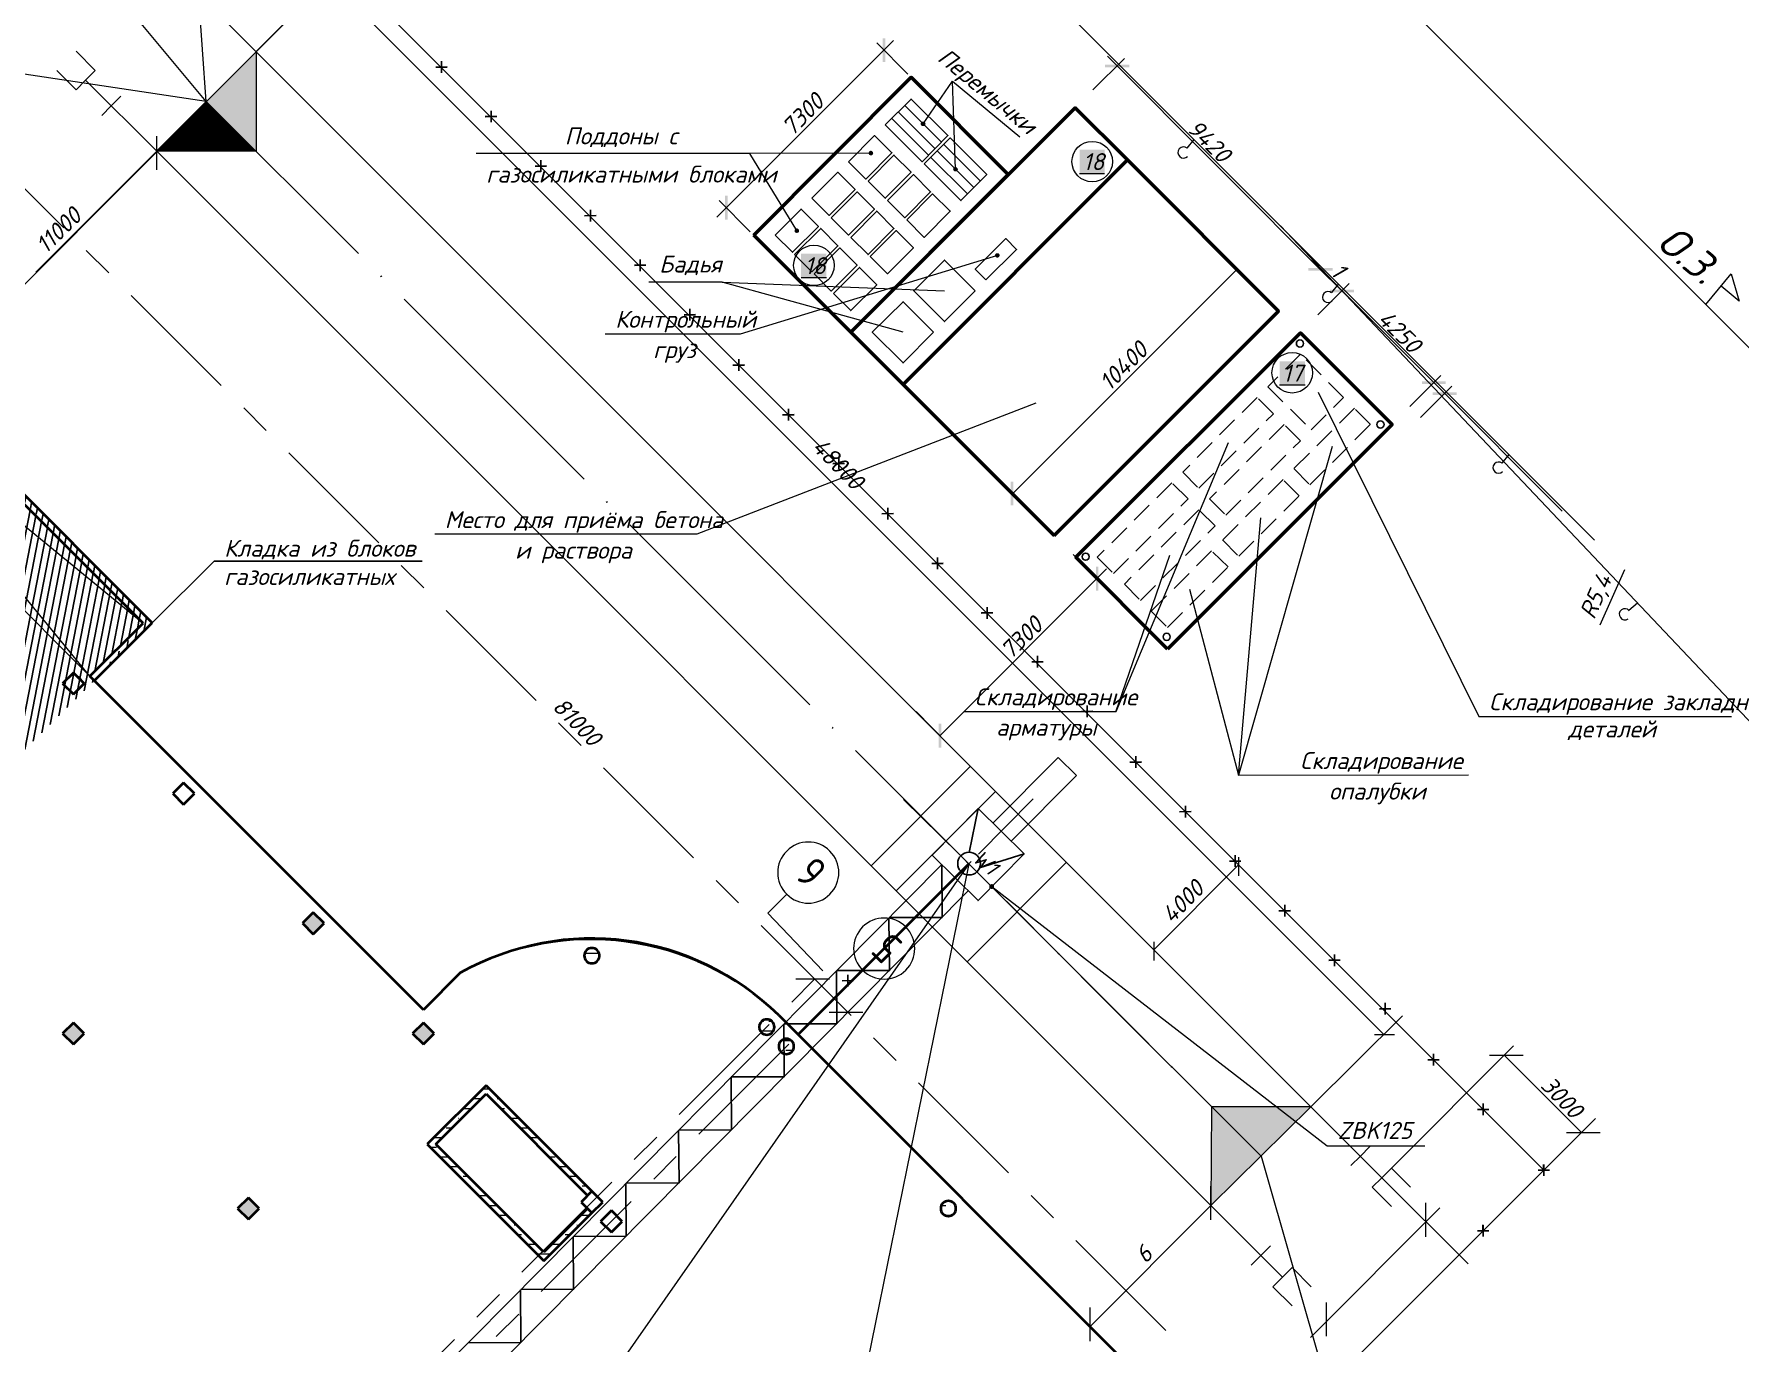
# Model space of a CAD drawing. Header units: millimetres. Extents: x 2279 to 5236, y 896 to 2828.
# Drawn here: x 3678.3 to 3839.2, y 1733.9 to 1857.3 of the extents above; entities that cross this region are included whole.
import ezdxf

# ---------------------------------------------------------------- set-up
doc = ezdxf.new("R2010")
doc.units = ezdxf.units.MM
for name, pattern in [('ACAD_ISO04W100', [30, 24, -3, 0, -3]), ('ADSK_Линия сетки', [21, 12, -3, 3, -3]), ('JIS_02_2.0', [3, 2, -1])]:
    doc.linetypes.add(name, pattern=pattern)
for name, color, linetype in [('PDF _!!ОСНОВНАЯ', 7, 'Continuous'), ('PDF _!!СЕТИ - ВК', 7, 'Continuous'), ('PDF _!!ТОНКАЯ', 7, 'Continuous'), ('PDF _0', 7, 'Continuous'), ('PDF _СПДС_!!ТОНКАЯ', 7, 'Continuous'), ('PDF _Текст', 7, 'Continuous'), ('оси', 240, 'ACAD_ISO04W100')]:
    doc.layers.add(name, color=color, linetype=linetype)
for name, color, linetype, lineweight in [('Колонны', 7, 'Continuous', 18), ('Несущие колонны', 7, 'Continuous', 18), ('Перекрытия', 7, 'Continuous', 18), ('Стены разрез', 7, 'Continuous', 40)]:
    doc.layers.add(name, color=color, linetype=linetype, lineweight=lineweight)
doc.styles.add('GOST Common_1', font='GOST_Common.ttf', dxfattribs={"width": 0.9, "height": 1000})
doc.styles.add('PDF ISOCPEUR Italic', font='isocpeui.ttf')
pattern_1 = [(180, (3732.2754, 1715.7621), (-1.600769, -0.914725), [2.286813, -0.457363, 0.01932, -0.438042])]
pattern_2 = [(45, (14702.8192604, -1134.502025), (-0.004310522938, 0.004310522938), [])]

# ---------------------------------------------------------------- blocks, each defined once
blk = doc.blocks.new('Ось сетки - D10-4847-Первый этаж 0_000')
at = {"layer": 'оси', "lineweight": 18}
for start, end in [(360, 180), (180, 360)]:
    blk.add_arc((0, 0), 5, start, end, dxfattribs=at)

msp = doc.modelspace()

# ---------------------------------------------------------------- hatches: boundary and pattern name
at = {"linetype": 'ByBlock', "lineweight": 20, "ltscale": 10}
h = msp.add_hatch(dxfattribs=at)
h.set_pattern_fill('ANSI31', color=256, scale=0.00192)
h.set_pattern_definition(pattern_2)
h.paths.add_polyline_path([(3789.3, 1746.88), (3794.01, 1751.54), (3789.36, 1756.2)])
h.paths.add_polyline_path([(3789.36, 1756.2), (3794.01, 1751.54), (3798.72, 1756.2)])
h.paths.add_polyline_path([(3699.25, 1855.68), (3694.56, 1850.99), (3699.25, 1846.31)])
h.paths.add_polyline_path([(3755.07, 1779.14), (3752.77, 1781.44), (3748.28, 1776.95), (3750.58, 1774.65)], flags=9)
h = msp.add_hatch()
h.set_pattern_fill('ANSI31', color=256, scale=0.2, angle=34)
edge = h.paths.add_edge_path()
edge.add_line((3683.58, 1796.79), (3688.59, 1801.8))
edge.add_line((3684.01, 1796.37), (3689.45, 1801.81))
edge.add_line((3683.58, 1796.79), (3684.01, 1796.37))
edge.add_line((3689.45, 1801.81), (3641.29, 1849.97))
edge.add_line((3688.59, 1801.8), (3637.61, 1852.78))
edge.add_line((3637.61, 1852.78), (3559.34, 1774.51))
edge.add_line((3637.62, 1853.64), (3558.5, 1774.51))
edge.add_line((3641.29, 1849.97), (3637.62, 1853.64))
edge.add_line((3558.5, 1774.51), (3610.32, 1722.68))
edge.add_line((3559.34, 1774.51), (3610.32, 1723.53))
edge.add_line((3610.32, 1723.53), (3615.34, 1728.55))
edge.add_line((3610.32, 1722.68), (3615.76, 1728.12))
edge.add_line((3615.76, 1728.12), (3615.34, 1728.55))
h = msp.add_hatch(dxfattribs=at)
h.set_pattern_fill('ANSI31', color=256, scale=0.00192)
h.set_pattern_definition(pattern_2)
h.paths.add_polyline_path([(3694.56, 1850.99), (3689.87, 1846.3), (3699.25, 1846.31)])
h = msp.add_hatch(dxfattribs=at)
h.set_pattern_fill('ANSI35', color=256, scale=0.16, angle=320)
h.set_pattern_definition([(5, (14702.8193, -1134.502), (-0.088550235, 1.01213381), []), (5, (14703.3696, -1134.9638), (-0.088550235, 1.01213381), [1.27, -0.254, 0, -0.254])])
h.paths.add_polyline_path([(3616.03, 1797.12), (3615.01, 1796.1), (3616.03, 1795.09), (3617.04, 1796.1)])
h.paths.add_polyline_path([(3616.03, 1764.12), (3615.01, 1763.1), (3616.03, 1762.08), (3617.04, 1763.1)])
h.paths.add_polyline_path([(3583.02, 1762.08), (3583.53, 1762.59), (3582.51, 1763.61), (3582, 1763.1)])
h.paths.add_polyline_path([(3583.53, 1762.59), (3584.04, 1763.1), (3583.02, 1764.12), (3582.51, 1763.61)])
h.paths.add_polyline_path([(3566.52, 1779.6), (3567.03, 1780.11), (3566.52, 1780.62), (3565.5, 1779.6), (3566.52, 1778.58), (3567.03, 1779.09)])
h.paths.add_polyline_path([(3567.03, 1779.09), (3567.54, 1779.6), (3567.03, 1780.11), (3566.52, 1779.6)])
h.paths.add_polyline_path([(3599.52, 1747.62), (3599.02, 1747.11), (3600.03, 1746.09), (3600.54, 1746.6)])
h.paths.add_polyline_path([(3599.52, 1745.58), (3600.03, 1746.09), (3599.02, 1747.11), (3598.51, 1746.6)])
h.paths.add_polyline_path([(3631.51, 1746.6), (3632.53, 1745.58), (3633.55, 1746.6), (3632.53, 1747.62)])
h.paths.add_polyline_path([(3616.54, 1729.59), (3617.04, 1730.1), (3616.03, 1731.12), (3615.52, 1730.61)])
h.paths.add_polyline_path([(3615.52, 1730.61), (3615.01, 1730.1), (3616.03, 1729.08), (3616.54, 1729.59)])
h.paths.add_polyline_path([(3625.91, 1720.22), (3625.4, 1719.71), (3626.42, 1718.69), (3626.92, 1719.2)])
h.paths.add_polyline_path([(3626.42, 1720.73), (3625.91, 1720.22), (3626.92, 1719.2), (3627.43, 1719.71)])
h.paths.add_polyline_path([(3648.01, 1730.1), (3649.03, 1729.08), (3650.05, 1730.1), (3649.03, 1731.12)])
h.paths.add_polyline_path([(3665.53, 1745.58), (3666.55, 1746.6), (3665.53, 1747.62), (3664.51, 1746.6)])
h.paths.add_polyline_path([(3665.53, 1714.62), (3664.51, 1713.6), (3665.53, 1712.58), (3666.55, 1713.6)])
h.paths.add_polyline_path([(3682.03, 1729.08), (3683.05, 1730.1), (3682.03, 1731.12), (3681.01, 1730.1)])
h.paths.add_polyline_path([(3638.13, 1708), (3637.62, 1707.49), (3638.64, 1706.47), (3639.15, 1706.98)])
h.paths.add_polyline_path([(3638.64, 1708.51), (3638.13, 1708), (3639.15, 1706.98), (3639.66, 1707.49)])
h.paths.add_polyline_path([(3681.93, 1698.22), (3681.42, 1698.73), (3680.4, 1697.71), (3680.91, 1697.2)])
h.paths.add_polyline_path([(3680.91, 1697.2), (3681.42, 1696.69), (3682.44, 1697.71), (3681.93, 1698.22)])
h.paths.add_polyline_path([(3683.76, 1696.38), (3683.25, 1696.89), (3682.23, 1695.87), (3682.74, 1695.37)])
h.paths.add_polyline_path([(3683.86, 1695.47), (3684.27, 1695.87), (3683.76, 1696.38), (3682.74, 1695.37), (3683.25, 1694.86)])
h.paths.add_polyline_path([(3698.43, 1714.72), (3697.92, 1715.23), (3696.9, 1714.21), (3697.41, 1713.7)])
h.paths.add_polyline_path([(3698.94, 1714.21), (3698.43, 1714.72), (3697.41, 1713.7), (3697.92, 1713.19)])
h.paths.add_polyline_path([(3699.25, 1711.87), (3699.75, 1711.36), (3700.77, 1712.38), (3700.26, 1712.89)])
h.paths.add_polyline_path([(3698.74, 1712.38), (3699.25, 1711.87), (3700.26, 1712.89), (3699.75, 1713.39)])
h.paths.add_polyline_path([(3698.53, 1745.58), (3699.55, 1746.6), (3698.53, 1747.62), (3697.51, 1746.6)])
h.paths.add_polyline_path([(3682.03, 1762.08), (3683.05, 1763.1), (3682.03, 1764.12), (3681.01, 1763.1)])
h.paths.add_polyline_path([(3665.53, 1778.58), (3666.55, 1779.6), (3665.53, 1780.62), (3664.51, 1779.6)])
h.paths.add_polyline_path([(3704.64, 1772.47), (3705.66, 1773.49), (3704.64, 1774.51), (3703.63, 1773.49)])
h.paths.add_polyline_path([(3715.03, 1762.08), (3716.05, 1763.1), (3715.03, 1764.12), (3714.01, 1763.1)])
at = {"layer": 'Колонны', "lineweight": 9}
h = msp.add_hatch(dxfattribs=at)
h.set_pattern_fill('FP_1', color=256, scale=0.002881, angle=135, style=0, pattern_type=2)
h.set_pattern_definition(pattern_1)
h.paths.add_polyline_path([(3731.43, 1770.95), (3731.31, 1771.05), (3731.16, 1771.12), (3731, 1771.15), (3730.84, 1771.15), (3730.69, 1771.12), (3730.54, 1771.05), (3730.41, 1770.95), (3730.31, 1770.82), (3730.24, 1770.67), (3730.21, 1770.52), (3730.21, 1770.36), (3730.24, 1770.2), (3730.31, 1770.05), (3730.41, 1769.93), (3730.54, 1769.83), (3730.69, 1769.76), (3730.84, 1769.72), (3731, 1769.72), (3731.16, 1769.76), (3731.31, 1769.83), (3731.43, 1769.93), (3731.53, 1770.05), (3731.6, 1770.2), (3731.64, 1770.36), (3731.64, 1770.52), (3731.6, 1770.67), (3731.53, 1770.82)])
h = msp.add_hatch(dxfattribs=at)
h.set_pattern_fill('FP_1', color=256, scale=0.002881, angle=135, style=0, pattern_type=2)
h.set_pattern_definition(pattern_1)
h.paths.add_polyline_path([(3747.93, 1764.22), (3747.81, 1764.32), (3747.66, 1764.39), (3747.51, 1764.43), (3747.34, 1764.43), (3747.19, 1764.39), (3747.04, 1764.32), (3746.92, 1764.22), (3746.82, 1764.1), (3746.75, 1763.95), (3746.71, 1763.79), (3746.71, 1763.63), (3746.75, 1763.48), (3746.82, 1763.33), (3746.92, 1763.2), (3747.04, 1763.1), (3747.19, 1763.03), (3747.34, 1763), (3747.51, 1763), (3747.66, 1763.03), (3747.81, 1763.1), (3747.93, 1763.2), (3748.03, 1763.33), (3748.1, 1763.48), (3748.14, 1763.63), (3748.14, 1763.79), (3748.1, 1763.95), (3748.03, 1764.1)])
h = msp.add_hatch(dxfattribs=at)
h.set_pattern_fill('FP_1', color=256, scale=0.002881, angle=135, style=0, pattern_type=2)
h.set_pattern_definition(pattern_1)
h.paths.add_polyline_path([(3749.77, 1762.39), (3749.64, 1762.49), (3749.5, 1762.56), (3749.34, 1762.6), (3749.18, 1762.6), (3749.02, 1762.56), (3748.88, 1762.49), (3748.75, 1762.39), (3748.65, 1762.26), (3748.58, 1762.12), (3748.54, 1761.96), (3748.54, 1761.8), (3748.58, 1761.64), (3748.65, 1761.5), (3748.75, 1761.37), (3748.88, 1761.27), (3749.02, 1761.2), (3749.18, 1761.16), (3749.34, 1761.16), (3749.5, 1761.2), (3749.64, 1761.27), (3749.77, 1761.37), (3749.87, 1761.5), (3749.94, 1761.64), (3749.97, 1761.8), (3749.97, 1761.96), (3749.94, 1762.12), (3749.87, 1762.26)])
h = msp.add_hatch(dxfattribs=at)
h.set_pattern_fill('FP_1', color=256, scale=0.002881, angle=135, style=0, pattern_type=2)
h.set_pattern_definition(pattern_1)
h.paths.add_polyline_path([(3765.05, 1747.11), (3764.92, 1747.21), (3764.78, 1747.28), (3764.62, 1747.32), (3764.46, 1747.32), (3764.3, 1747.28), (3764.15, 1747.21), (3764.03, 1747.11), (3763.93, 1746.98), (3763.86, 1746.84), (3763.82, 1746.68), (3763.82, 1746.52), (3763.86, 1746.36), (3763.93, 1746.22), (3764.03, 1746.09), (3764.15, 1745.99), (3764.3, 1745.92), (3764.46, 1745.89), (3764.62, 1745.89), (3764.78, 1745.92), (3764.92, 1745.99), (3765.05, 1746.09), (3765.15, 1746.22), (3765.22, 1746.36), (3765.25, 1746.52), (3765.25, 1746.68), (3765.22, 1746.84), (3765.15, 1746.98)])
at = {"layer": 'Стены разрез', "lineweight": 9}
h = msp.add_hatch(dxfattribs=at)
h.set_pattern_fill('FP_4', color=256, scale=0.002881, angle=135, style=0, pattern_type=2)
h.set_pattern_definition([(351.87, (3729.89964, 1714.7439), (-8.484906, 1.6969655), [1.199946, -10.79952]), (341.565, (3729.3905, 1716.2712), (3.393962, -3e-06), [2.68316, -2.68316]), (333.435, (3730.239, 1717.1197), (5.0909434, -1.696975), [1.517827, -6.071303])])
h.paths.add_polyline_path([(3689.43, 1801.81), (3689.4, 1801.84), (3683.8, 1796.24), (3683.83, 1796.21), (3687.88, 1800.26)])
h = msp.add_hatch(dxfattribs=at)
h.set_pattern_fill('FP_1', color=256, scale=0.002881, angle=135, style=0, pattern_type=2)
h.set_pattern_definition(pattern_1)
h.paths.add_polyline_path([(3720.53, 1757.81), (3715.81, 1753.08), (3716.22, 1752.67), (3720.94, 1757.4)])
h = msp.add_hatch(dxfattribs=at)
h.set_pattern_fill('FP_1', color=256, scale=0.002881, angle=135, style=0, pattern_type=2)
h.set_pattern_definition(pattern_1)
h.paths.add_polyline_path([(3720.94, 1758.21), (3720.53, 1757.81), (3730.52, 1747.82), (3730.92, 1748.23), (3723.51, 1755.65)])
h = msp.add_hatch(dxfattribs=at)
h.set_pattern_fill('FP_1', color=256, scale=0.002881, angle=135, style=0, pattern_type=2)
h.set_pattern_definition(pattern_1)
h.paths.add_polyline_path([(3716.22, 1752.67), (3715.81, 1753.08), (3715.4, 1752.67), (3725.99, 1742.08), (3726.4, 1742.49), (3718.37, 1750.51)])
h = msp.add_hatch(dxfattribs=at)
h.set_pattern_fill('FP_1', color=256, scale=0.002881, angle=135, style=0, pattern_type=2)
h.set_pattern_definition(pattern_1)
h.paths.add_polyline_path([(3730.92, 1746.19), (3730.52, 1746.6), (3725.99, 1742.08), (3726.4, 1741.67), (3730.19, 1745.46)])

# ---------------------------------------------------------------- linework, layer by layer
at = {"linetype": 'ByBlock', "lineweight": 15, "ltscale": 10}
for p, q in [((3694.56, 1850.99), (3688.41, 1936.99)), ((3755.69, 1912.12), (3855.17, 1812.64)), ((3694.56, 1850.99), (3654.04, 1899.61)), ((3739.54, 1895.56), (3825.48, 1809.62)), ((3693.31, 1877.6), (3820.69, 1750.22)), ((3707.24, 1863.67), (3678.47, 1834.9)), ((3699.25, 1855.68), (3708.01, 1864.44)), ((3706.09, 1862.52), (3805.61, 1763.01)), ((3699.25, 1855.68), (3703.71, 1860.14)), ((3699.25, 1855.68), (3703.71, 1860.14)), ((3689.87, 1847.7), (3689.87, 1844.52)), ((3689.93, 1846.25), (3667.47, 1823.79)), ((3795.85, 1839.26), (3848.79, 1783.33)), ((3791.91, 1779.73), (3791.91, 1777.97)), ((3766.47, 1779.09), (3662.21, 1629.91)), ((3766.47, 1779.09), (3731.53, 1607.43)), ((3783.92, 1771), (3791.91, 1778.99)), ((3783.92, 1771.74), (3783.92, 1769.98)), ((3798.67, 1756.25), (3783.92, 1771)), ((3753.34, 1768.23), (3750.16, 1768.23)), ((3756.48, 1765.09), (3753.3, 1765.09)), ((3798.72, 1756.2), (3807.38, 1764.77)), ((3804.74, 1763.01), (3806.62, 1763.01)), ((3806.33, 1750.41), (3817.85, 1761.94)), ((3815.56, 1761.05), (3818.75, 1761.05)), ((3816.97, 1761.05), (3824.24, 1753.77)), ((3820.69, 1750.22), (3825.56, 1755.09)), ((3822.84, 1753.77), (3826.02, 1753.77)), ((3789.3, 1745.53), (3789.3, 1748.72)), ((3820.69, 1750.22), (3791.92, 1721.46)), ((3805.42, 1749.5), (3813.55, 1741.37)), ((3809.58, 1743.94), (3809.58, 1747.12)), ((3789.3, 1746.88), (3777.9, 1735.48)), ((3798.69, 1734.45), (3810.9, 1746.66)), ((3800.21, 1734.56), (3800.21, 1737.75)), ((3777.9, 1734.08), (3777.9, 1737.26))]:
    msp.add_line(p, q, dxfattribs=at)
at = {"linetype": 'ByBlock', "lineweight": 20, "ltscale": 10}
for p, q in [((3694.56, 1850.99), (3517.63, 1877.48)), ((3699.3, 1855.62), (3692.55, 1862.37)), ((3684.08, 1853.9), (3682.27, 1855.71)), ((3699.25, 1855.68), (3699.25, 1846.31)), ((3798.67, 1756.25), (3699.3, 1855.62)), ((3682.27, 1852.09), (3680.46, 1853.9)), ((3683.18, 1853), (3684.08, 1853.9)), ((3683.18, 1853), (3682.27, 1852.09)), ((3689.93, 1846.25), (3683.18, 1853)), ((3685.6, 1850.58), (3684.69, 1849.67)), ((3685.6, 1850.58), (3686.5, 1851.48)), ((3699.25, 1846.31), (3689.87, 1846.3)), ((3789.3, 1746.88), (3689.93, 1846.25)), ((3766.63, 1788.3), (3757.25, 1778.92)), ((3764.31, 1781.24), (3769, 1785.93)), ((3766.47, 1779.09), (3761.94, 1783.61)), ((3759.62, 1776.55), (3764.3, 1781.24)), ((3775.68, 1779.25), (3766.3, 1769.87)), ((3766.47, 1779.09), (3775.07, 1770.49)), ((3766.47, 1779.09), (3770.99, 1774.56)), ((3789.36, 1756.2), (3789.3, 1746.88)), ((3789.3, 1746.88), (3798.72, 1756.2)), ((3798.72, 1756.2), (3789.36, 1756.2)), ((3798.67, 1756.25), (3805.42, 1749.5)), ((3803.4, 1751.54), (3804.3, 1752.45)), ((3794.04, 1751.52), (3841.42, 1585.9)), ((3803.4, 1751.54), (3802.49, 1750.64)), ((3805.42, 1749.5), (3806.33, 1750.41)), ((3806.33, 1750.41), (3808.14, 1748.6)), ((3805.42, 1749.5), (3804.52, 1748.6)), ((3804.52, 1748.6), (3806.33, 1746.79)), ((3789.3, 1746.88), (3796.05, 1740.13)), ((3794.01, 1742.16), (3794.92, 1743.07)), ((3794.01, 1742.16), (3793.11, 1741.26)), ((3796.05, 1740.13), (3796.95, 1741.03)), ((3796.95, 1741.03), (3798.76, 1739.22)), ((3796.05, 1740.13), (3795.14, 1739.22)), ((3795.14, 1739.22), (3796.95, 1737.41))]:
    msp.add_line(p, q, dxfattribs=at)
at = {"lineweight": 13}
for p, q in [((3683.58, 1796.79), (3637.61, 1852.78)), ((3683.58, 1796.79), (3632.53, 1847.85)), ((3632.61, 1847.77), (3688.59, 1801.8))]:
    msp.add_line(p, q, dxfattribs=at)
at = {"linetype": 'ACAD_ISO04W100', "lineweight": 25}
for p, q in [((3794.04, 1751.52), (3694.56, 1850.99)), ((3766.47, 1779.09), (3794.04, 1751.52))]:
    msp.add_line(p, q, dxfattribs=at)
for p, q in [((3689.45, 1801.81), (3695.29, 1807.65)), ((3695.29, 1807.65), (3714.93, 1807.65)), ((3683.58, 1796.79), (3684.01, 1796.37))]:
    msp.add_line(p, q)
at = {"linetype": 'ByBlock', "lineweight": 40, "ltscale": 10}
for p, q in [((3715.03, 1765.34), (3683.58, 1796.79)), ((3750.38, 1763), (3766.47, 1779.09)), ((3718.51, 1768.82), (3715.03, 1765.34)), ((3748.55, 1764.83), (3796.64, 1716.74)), ((3698.53, 1745.58), (3699.55, 1746.6))]:
    msp.add_line(p, q, dxfattribs=at)
at = {"linetype": 'ByBlock', "lineweight": 15, "ltscale": 10}
for radius, end in [(86.44, 45), (63.32, 30.1627)]:
    msp.add_arc((3794.04, 1751.52), radius, 286.0024, end, dxfattribs=at)
at = {"linetype": 'ByBlock', "lineweight": 40, "ltscale": 10}
msp.add_arc((3730.83, 1746.53), 25.47, 45.9396, 118.9264, dxfattribs=at)
at = {"layer": 'PDF _!!ОСНОВНАЯ', "lineweight": 50}
for points in [[(3774.52, 1810.05), (3795.68, 1831.21), (3781.43, 1845.49), (3760.27, 1824.3)], [(3785.2, 1799.35), (3776.56, 1808.02), (3797.74, 1829.18), (3806.39, 1820.53)]]:
    msp.add_lwpolyline(points, close=True, dxfattribs=at)
at = {"layer": 'PDF _!!ОСНОВНАЯ', "lineweight": 25}
for points in [[(3768.08, 1834.16), (3770.97, 1837.03), (3769.95, 1838.06), (3767.07, 1835.17)], [(3767.07, 1833.13), (3764.17, 1830.23), (3761.28, 1833.13), (3764.17, 1836.03)], [(3763.14, 1829.23), (3760.27, 1826.33), (3757.37, 1829.23), (3760.27, 1832.1)]]:
    msp.add_lwpolyline(points, close=True, dxfattribs=at)
at = {"layer": 'PDF _!!ОСНОВНАЯ', "linetype": 'JIS_02_2.0', "lineweight": 25}
for points in [[(3794.68, 1824.08), (3798.75, 1820.02), (3801.81, 1823.08), (3797.74, 1827.15)], [(3788.15, 1814.52), (3795.2, 1821.54), (3793.65, 1823.08), (3786.64, 1816.04)], [(3798.64, 1814.82), (3804.35, 1820.53), (3802.84, 1822.05), (3797.12, 1816.36)], [(3790.7, 1811.97), (3797.74, 1818.99), (3796.2, 1820.53), (3789.18, 1813.52)], [(3780.11, 1806.47), (3787.15, 1813.52), (3785.61, 1815.03), (3778.59, 1808.02)], [(3791.92, 1808.1), (3797.64, 1813.81), (3796.12, 1815.33), (3790.4, 1809.64)], [(3782.65, 1803.93), (3789.7, 1810.97), (3788.15, 1812.49), (3781.14, 1805.47)], [(3785.2, 1801.38), (3790.92, 1807.1), (3789.37, 1808.61), (3783.68, 1802.92)]]:
    msp.add_lwpolyline(points, close=True, dxfattribs=at)
at = {"layer": 'PDF _!!ОСНОВНАЯ', "lineweight": 25}
for centre in [(3797.7, 1828.16), (3805.29, 1820.52), (3777.49, 1808.06), (3785.13, 1800.5)]:
    msp.add_circle(centre, 0.339, dxfattribs=at)
at = {"layer": 'PDF _!!СЕТИ - ВК', "lineweight": 20}
for points in [[(3759.38, 1856.73), (3742.69, 1840.07)], [(3760.73, 1853.56), (3757.78, 1856.52)], [(3800.53, 1834.24), (3779.54, 1855.24)], [(3745.86, 1838.69), (3742.93, 1841.64)], [(3789.53, 1837.36), (3792.43, 1834.49)], [(3798.72, 1836.06), (3802.57, 1832.21)], [(3770.58, 1813.99), (3791.76, 1835.14)], [(3808.07, 1822.21), (3810.99, 1825.14)], [(3810.45, 1824.35), (3822.43, 1812.35)], [(3800.75, 1818.45), (3791.89, 1787.45), (3794, 1811.73)], [(3768.32, 1816.25), (3771.27, 1813.3)], [(3772.84, 1811.73), (3769.89, 1814.65)], [(3776.31, 1808.26), (3779.24, 1805.31)], [(3779.46, 1806.91), (3763.75, 1791.17)], [(3826, 1801.62), (3828.33, 1806.85)], [(3787.29, 1805.01), (3791.89, 1787.45), (3813.6, 1787.49)]]:
    msp.add_lwpolyline(points, dxfattribs=at)
for points in [[(3812.02, 1824.14), (3809.07, 1821.18)], [(3764.42, 1790.49), (3761.5, 1793.45)]]:
    msp.add_lwpolyline(points, close=True, dxfattribs=at)
at = {"layer": 'PDF _!!ТОНКАЯ', "lineweight": 20}
for points in [[(3778.18, 1852.07), (3781.14, 1855.03)], [(3762.17, 1848.87), (3764.93, 1852.91), (3771.29, 1847.65)], [(3765.2, 1844.59), (3764.93, 1852.91)], [(3787.7, 1847.41), (3787.03, 1846.59)], [(3750.25, 1838.8), (3745.83, 1846.06), (3720.01, 1846.06)], [(3757.24, 1846.11), (3745.83, 1846.06)], [(3769.16, 1836.47), (3744.91, 1829.04), (3732.18, 1829.04)], [(3800.78, 1834.03), (3811.24, 1823.57)], [(3835.98, 1831.84), (3838.37, 1834.72), (3839.12, 1832.15), (3837.41, 1833.58)], [(3799.4, 1830.86), (3802.35, 1833.81)], [(3801.33, 1833.78), (3800.66, 1832.96)], [(3817.4, 1817.71), (3816.73, 1816.88)], [(3829.54, 1803.67), (3828.72, 1802.99)], [(3768.63, 1776.95), (3800.28, 1752.51), (3809.47, 1752.51)]]:
    msp.add_lwpolyline(points, dxfattribs=at)
at = {"layer": 'PDF _!!ТОНКАЯ', "lineweight": 25}
for points in [[(3716.19, 1854.22), (3717.27, 1854.24)], [(3716.19, 1854.23), (3717.27, 1854.23)], [(3716.73, 1853.7), (3716.73, 1854.79)], [(3716.73, 1853.69), (3716.73, 1854.77)], [(3746.18, 1838.39), (3761.03, 1853.26)], [(3721.41, 1849.03), (3721.41, 1850.11)], [(3721.42, 1849.02), (3721.42, 1850.1)], [(3763.88, 1847.14), (3760.44, 1850.61)], [(3776.61, 1850.31), (3795.68, 1831.21)], [(3720.87, 1849.54), (3721.96, 1849.57)], [(3720.87, 1849.56), (3721.96, 1849.56)], [(3762.06, 1845.3), (3758.59, 1848.77)], [(3762.66, 1845.92), (3759.22, 1849.39)], [(3763.28, 1846.54), (3759.81, 1849.99)], [(3767.56, 1843.48), (3764.09, 1846.95)], [(3726.1, 1844.35), (3726.1, 1845.44)], [(3726.1, 1844.34), (3726.1, 1845.42)], [(3726.1, 1844.34), (3726.1, 1845.42)], [(3766.34, 1842.26), (3762.87, 1845.73)], [(3766.94, 1842.86), (3763.47, 1846.33)], [(3725.56, 1844.87), (3726.64, 1844.9)], [(3725.56, 1844.88), (3726.64, 1844.88)], [(3725.56, 1844.88), (3726.64, 1844.88)], [(3765.72, 1841.64), (3762.25, 1845.11)], [(3730.78, 1839.68), (3730.78, 1840.76)], [(3730.79, 1839.67), (3730.79, 1840.75)], [(3730.24, 1840.2), (3731.32, 1840.22)], [(3734.93, 1835.52), (3736.01, 1835.55)], [(3734.93, 1835.54), (3736.01, 1835.54)], [(3735.47, 1835.01), (3735.47, 1836.09)], [(3735.47, 1834.99), (3735.47, 1836.08)], [(3739.61, 1830.85), (3740.69, 1830.88)], [(3739.61, 1830.86), (3740.7, 1830.86)], [(3740.15, 1830.33), (3740.15, 1831.42)], [(3740.15, 1830.32), (3740.15, 1831.4)], [(3744.23, 1826.11), (3745.31, 1826.14)], [(3744.23, 1826.12), (3745.32, 1826.12)], [(3744.77, 1825.59), (3744.77, 1826.68)], [(3744.77, 1825.58), (3744.77, 1826.67)], [(3748.91, 1821.44), (3750, 1821.46)], [(3748.92, 1821.45), (3750, 1821.45)], [(3749.46, 1820.92), (3749.46, 1822)], [(3749.46, 1820.91), (3749.46, 1821.99)], [(3753.66, 1816.83), (3754.75, 1816.85)], [(3753.67, 1816.84), (3754.75, 1816.84)], [(3753.67, 1816.84), (3754.75, 1816.84)], [(3754.21, 1816.31), (3754.21, 1817.4)], [(3754.21, 1816.3), (3754.21, 1817.38)], [(3754.21, 1816.3), (3754.21, 1817.38)], [(3758.28, 1812.09), (3759.37, 1812.12)], [(3758.83, 1811.57), (3758.83, 1812.66)], [(3758.83, 1811.56), (3758.83, 1812.64)], [(3762.97, 1807.41), (3764.05, 1807.44)], [(3762.97, 1807.43), (3764.05, 1807.43)], [(3763.51, 1806.9), (3763.51, 1807.98)], [(3763.51, 1806.89), (3763.51, 1807.97)], [(3767.65, 1802.74), (3768.74, 1802.77)], [(3767.66, 1802.75), (3768.74, 1802.75)], [(3768.19, 1802.23), (3768.19, 1803.31)], [(3768.2, 1802.21), (3768.2, 1803.3)], [(3772.94, 1797.62), (3772.94, 1798.7)], [(3772.95, 1797.6), (3772.95, 1798.69)], [(3772.4, 1798.13), (3773.49, 1798.16)], [(3772.4, 1798.14), (3773.49, 1798.14)], [(3777.63, 1792.94), (3777.63, 1794.03)], [(3777.63, 1792.93), (3777.63, 1794.01)], [(3777.09, 1793.46), (3778.17, 1793.48)], [(3777.09, 1793.47), (3778.17, 1793.47)], [(3776.61, 1787.43), (3774.9, 1789.13)], [(3782.21, 1788.17), (3782.21, 1789.25)], [(3782.21, 1788.15), (3782.21, 1789.24)], [(3782.21, 1788.15), (3782.21, 1789.24)], [(3781.67, 1788.68), (3782.75, 1788.71)], [(3781.67, 1788.7), (3782.76, 1788.7)], [(3781.67, 1788.7), (3782.76, 1788.7)], [(3765.55, 1780), (3760.32, 1785.18)], [(3771.68, 1780.03), (3767.34, 1775.64), (3763.01, 1779.92), (3767.34, 1784.31), (3771.68, 1780.03), (3767.48, 1778.73)], [(3766.5, 1780.17), (3767.34, 1784.31)], [(3767.37, 1780), (3772.54, 1785.23)], [(3786.9, 1783.49), (3786.9, 1784.58)], [(3786.9, 1783.48), (3786.9, 1784.56)], [(3786.35, 1784.01), (3787.44, 1784.04)], [(3766.69, 1778.87), (3766.23, 1779.33)], [(3766.26, 1778.87), (3766.69, 1779.33)], [(3791.04, 1779.34), (3792.12, 1779.36)], [(3791.04, 1779.35), (3792.13, 1779.35)], [(3791.58, 1778.82), (3791.58, 1779.9)], [(3791.58, 1778.81), (3791.58, 1779.89)], [(3763.93, 1779.03), (3763.95, 1774.04), (3758.97, 1774.04)], [(3760.38, 1772.96), (3765.58, 1778.19)], [(3772.6, 1773.01), (3767.37, 1778.19)], [(3795.72, 1774.66), (3796.81, 1774.69)], [(3795.73, 1774.68), (3796.81, 1774.68)], [(3796.27, 1774.15), (3796.27, 1775.23)], [(3796.27, 1774.13), (3796.27, 1775.22)], [(3758.94, 1774.02), (3759, 1769.03), (3754.01, 1769.03)], [(3800.41, 1769.99), (3801.49, 1770.01)], [(3800.41, 1770), (3801.49, 1770)], [(3800.95, 1769.47), (3800.95, 1770.56)], [(3800.95, 1769.46), (3800.95, 1770.54)], [(3753.98, 1769), (3754.01, 1764.02), (3749.05, 1764.02)], [(3754.52, 1768.08), (3755.61, 1768.11)], [(3755.07, 1767.54), (3755.07, 1768.62)], [(3805.19, 1765.41), (3806.28, 1765.44)], [(3805.2, 1765.43), (3806.28, 1765.43)], [(3805.74, 1764.9), (3805.74, 1765.98)], [(3805.74, 1764.89), (3805.74, 1765.97)], [(3749.02, 1763.99), (3749.05, 1759.01), (3744.07, 1759.01)], [(3809.75, 1760.61), (3810.83, 1760.63)], [(3809.75, 1760.62), (3810.83, 1760.62)], [(3809.75, 1760.62), (3810.83, 1760.62)], [(3810.29, 1760.09), (3810.29, 1761.18)], [(3810.29, 1760.08), (3810.29, 1761.16)], [(3810.29, 1760.08), (3810.29, 1761.16)], [(3744.07, 1758.98), (3744.09, 1754.02), (3739.11, 1753.99)], [(3814.43, 1755.93), (3815.51, 1755.95)], [(3814.43, 1755.94), (3815.51, 1755.94)], [(3814.97, 1755.41), (3814.97, 1756.5)], [(3814.97, 1755.4), (3814.97, 1756.48)], [(3739.08, 1753.97), (3739.14, 1749.01), (3734.15, 1748.98)], [(3820.67, 1750.76), (3820.7, 1749.68)], [(3820.69, 1749.68), (3820.69, 1750.76)], [(3820.69, 1750.76), (3820.69, 1749.68)], [(3734.12, 1748.95), (3734.15, 1743.99), (3729.19, 1743.97)], [(3820.15, 1750.22), (3821.23, 1750.22)], [(3820.15, 1750.22), (3821.23, 1750.22)], [(3820.16, 1750.22), (3821.24, 1750.22)], [(3729.16, 1743.94), (3729.19, 1738.98), (3724.21, 1738.96)], [(3814.43, 1744.5), (3815.51, 1744.5)], [(3814.43, 1744.5), (3815.51, 1744.5)], [(3814.44, 1744.5), (3815.52, 1744.5)], [(3814.95, 1745.05), (3814.98, 1743.96)], [(3814.97, 1745.04), (3814.97, 1743.96)], [(3814.97, 1745.04), (3814.97, 1743.96)], [(3724.18, 1738.93), (3724.23, 1733.97), (3719.25, 1733.94)]]:
    msp.add_lwpolyline(points, dxfattribs=at)
at = {"layer": 'PDF _!!ТОНКАЯ', "lineweight": 50}
for points in [[(3746.18, 1838.39), (3761.03, 1853.26), (3770.19, 1844.08), (3755.34, 1829.23)], [(3760.27, 1824.3), (3781.43, 1845.49), (3776.5, 1850.39), (3755.34, 1829.23)]]:
    msp.add_lwpolyline(points, close=True, dxfattribs=at)
at = {"layer": 'PDF _!!ТОНКАЯ', "lineweight": 25}
for points in [[(3758.59, 1848.77), (3761.03, 1851.2), (3764.5, 1847.76), (3762.06, 1845.3)], [(3755.12, 1845.3), (3757.56, 1847.76), (3759.22, 1846.14), (3756.75, 1843.67)], [(3762.25, 1845.11), (3764.72, 1847.55), (3768.16, 1844.08), (3765.72, 1841.64)], [(3756.97, 1843.48), (3759.41, 1845.92), (3761.03, 1844.3), (3758.59, 1841.86)], [(3751.66, 1841.86), (3754.12, 1844.3), (3755.75, 1842.67), (3753.31, 1840.23)], [(3758.81, 1841.64), (3761.25, 1844.08), (3762.87, 1842.45), (3760.44, 1840.01)], [(3753.5, 1840.01), (3755.94, 1842.45), (3757.56, 1840.83), (3755.12, 1838.39)], [(3760.62, 1839.83), (3763.06, 1842.26), (3764.72, 1840.64), (3762.25, 1838.17)], [(3748.22, 1838.39), (3750.65, 1840.83), (3752.28, 1839.2), (3749.84, 1836.76)], [(3755.34, 1838.17), (3757.78, 1840.64), (3759.41, 1839.01), (3756.97, 1836.55)], [(3750.03, 1836.55), (3752.5, 1839.01), (3754.12, 1837.36), (3751.66, 1834.92)], [(3757.16, 1836.36), (3759.62, 1838.8), (3761.25, 1837.17), (3758.81, 1834.73)], [(3751.87, 1834.73), (3754.31, 1837.17), (3755.94, 1835.54), (3753.5, 1833.11)], [(3753.72, 1832.89), (3756.15, 1835.33), (3757.78, 1833.7), (3755.34, 1831.26)]]:
    msp.add_lwpolyline(points, close=True, dxfattribs=at)
at = {"layer": 'PDF _!!ТОНКАЯ', "color": 7, "lineweight": 0, "true_color": 0xffffff}
for points in [[(3776.91, 1844.19), (3779.27, 1844.19)], [(3750.65, 1834.38), (3753.04, 1834.38)], [(3795.77, 1824.25), (3798.18, 1824.25)]]:
    msp.add_lwpolyline(points, dxfattribs=at)
at = {"layer": 'PDF _!!ТОНКАЯ', "lineweight": 20}
for centre in [(3778.11, 1845.31), (3751.86, 1835.53), (3796.97, 1825.4)]:
    msp.add_circle(centre, 1.91, dxfattribs=at)
at = {"layer": 'PDF _!!ТОНКАЯ', "lineweight": 25}
msp.add_circle((3766.49, 1779.12), 1.07, dxfattribs=at)
at = {"layer": 'PDF _!!ТОНКАЯ', "lineweight": 20}
for centre, start, end in [((3786.72, 1846.17), 50.6653, 315.4743), ((3800.35, 1832.54), 50.6653, 315.4743), ((3816.43, 1816.46), 50.6653, 315.4743), ((3828.34, 1802.63), 39.701, 304.5099)]:
    msp.add_arc(centre, 0.528, start, end, dxfattribs=at)
at = {"layer": 'PDF _!!ТОНКАЯ', "transparency": 33554559}
for points in [[(3762.17, 1848.87), (3761.95, 1848.98), (3761.93, 1848.87)], [(3761.93, 1848.87), (3761.95, 1848.77), (3762.17, 1848.87)], [(3762.03, 1849.06), (3762.17, 1848.87), (3761.95, 1848.98)], [(3761.95, 1848.77), (3762.17, 1848.87), (3762.03, 1848.69)], [(3762.17, 1849.09), (3762.03, 1849.06), (3762.17, 1848.87)], [(3762.17, 1848.87), (3762.03, 1848.69), (3762.17, 1848.66)], [(3762.17, 1848.87), (3762.28, 1849.06), (3762.17, 1849.09)], [(3762.36, 1848.98), (3762.17, 1848.87), (3762.28, 1849.06)], [(3762.39, 1848.87), (3762.36, 1848.98), (3762.17, 1848.87)], [(3762.17, 1848.66), (3762.28, 1848.69), (3762.17, 1848.87)], [(3762.28, 1848.69), (3762.17, 1848.87), (3762.36, 1848.77)], [(3762.17, 1848.87), (3762.36, 1848.77), (3762.39, 1848.87)], [(3757.24, 1846.11), (3757.05, 1846.22), (3757.02, 1846.11)], [(3757.02, 1846.11), (3757.05, 1846), (3757.24, 1846.11)], [(3757.13, 1846.3), (3757.24, 1846.11), (3757.05, 1846.22)], [(3757.05, 1846), (3757.24, 1846.11), (3757.13, 1845.92)], [(3757.24, 1846.35), (3757.13, 1846.3), (3757.24, 1846.11)], [(3757.24, 1846.11), (3757.13, 1845.92), (3757.24, 1845.89)], [(3757.24, 1846.11), (3757.35, 1846.3), (3757.24, 1846.35)], [(3757.43, 1846.22), (3757.24, 1846.11), (3757.35, 1846.3)], [(3757.45, 1846.11), (3757.43, 1846.22), (3757.24, 1846.11)], [(3757.24, 1845.89), (3757.35, 1845.92), (3757.24, 1846.11)], [(3757.35, 1845.92), (3757.24, 1846.11), (3757.43, 1846)], [(3757.24, 1846.11), (3757.43, 1846), (3757.45, 1846.11)], [(3765.2, 1844.59), (3765.01, 1844.7), (3764.99, 1844.59)], [(3764.99, 1844.59), (3765.01, 1844.49), (3765.2, 1844.59)], [(3765.1, 1844.78), (3765.2, 1844.59), (3765.01, 1844.7)], [(3765.01, 1844.49), (3765.2, 1844.59), (3765.1, 1844.4)], [(3765.2, 1844.81), (3765.1, 1844.78), (3765.2, 1844.59)], [(3765.2, 1844.59), (3765.1, 1844.4), (3765.2, 1844.38)], [(3765.2, 1844.59), (3765.31, 1844.78), (3765.2, 1844.81)], [(3765.39, 1844.7), (3765.2, 1844.59), (3765.31, 1844.78)], [(3765.45, 1844.59), (3765.39, 1844.7), (3765.2, 1844.59)], [(3765.2, 1844.38), (3765.31, 1844.4), (3765.2, 1844.59)], [(3765.31, 1844.4), (3765.2, 1844.59), (3765.39, 1844.49)], [(3765.2, 1844.59), (3765.39, 1844.49), (3765.45, 1844.59)], [(3750.25, 1838.8), (3750.06, 1838.9), (3750.03, 1838.8)], [(3750.03, 1838.8), (3750.06, 1838.69), (3750.25, 1838.8)], [(3750.14, 1838.99), (3750.25, 1838.8), (3750.06, 1838.9)], [(3750.06, 1838.69), (3750.25, 1838.8), (3750.14, 1838.61)], [(3750.25, 1839.01), (3750.14, 1838.99), (3750.25, 1838.8)], [(3750.25, 1838.8), (3750.14, 1838.61), (3750.25, 1838.58)], [(3750.25, 1838.8), (3750.36, 1838.99), (3750.25, 1839.01)], [(3750.44, 1838.9), (3750.25, 1838.8), (3750.36, 1838.99)], [(3750.46, 1838.8), (3750.44, 1838.9), (3750.25, 1838.8)], [(3750.25, 1838.58), (3750.36, 1838.61), (3750.25, 1838.8)], [(3750.36, 1838.61), (3750.25, 1838.8), (3750.44, 1838.69)], [(3750.25, 1838.8), (3750.44, 1838.69), (3750.46, 1838.8)], [(3769.16, 1836.47), (3768.97, 1836.57), (3768.92, 1836.47)], [(3768.92, 1836.47), (3768.97, 1836.36), (3769.16, 1836.47)], [(3769.05, 1836.66), (3769.16, 1836.47), (3768.97, 1836.57)], [(3768.97, 1836.36), (3769.16, 1836.47), (3769.05, 1836.28)], [(3769.16, 1836.68), (3769.05, 1836.66), (3769.16, 1836.47)], [(3769.16, 1836.47), (3769.05, 1836.28), (3769.16, 1836.25)], [(3769.16, 1836.47), (3769.27, 1836.66), (3769.16, 1836.68)], [(3769.35, 1836.57), (3769.16, 1836.47), (3769.27, 1836.66)], [(3769.38, 1836.47), (3769.35, 1836.57), (3769.16, 1836.47)], [(3769.16, 1836.25), (3769.27, 1836.28), (3769.16, 1836.47)], [(3769.27, 1836.28), (3769.16, 1836.47), (3769.35, 1836.36)], [(3769.16, 1836.47), (3769.35, 1836.36), (3769.38, 1836.47)], [(3768.64, 1776.97), (3768.42, 1777.08), (3768.4, 1776.97)], [(3768.4, 1776.97), (3768.42, 1776.83), (3768.64, 1776.97)], [(3768.53, 1777.16), (3768.64, 1776.97), (3768.42, 1777.08)], [(3768.42, 1776.83), (3768.64, 1776.97), (3768.53, 1776.75)], [(3768.64, 1777.19), (3768.53, 1777.16), (3768.64, 1776.97)], [(3768.64, 1776.97), (3768.53, 1776.75), (3768.64, 1776.72)], [(3768.64, 1776.97), (3768.75, 1777.16), (3768.64, 1777.19)], [(3768.83, 1777.08), (3768.64, 1776.97), (3768.75, 1777.16)], [(3768.86, 1776.97), (3768.83, 1777.08), (3768.64, 1776.97)], [(3768.64, 1776.72), (3768.75, 1776.75), (3768.64, 1776.97)], [(3768.75, 1776.75), (3768.64, 1776.97), (3768.83, 1776.83)], [(3768.64, 1776.97), (3768.83, 1776.83), (3768.86, 1776.97)]]:
    msp.add_solid(points, dxfattribs=at)
at = {"layer": 'PDF _!!ТОНКАЯ', "color": 7, "true_color": 0xffffff, "transparency": 33554559}
for points in [[(3776.91, 1846.44), (3779.27, 1846.44), (3776.91, 1844.19)], [(3779.27, 1846.44), (3776.91, 1844.19), (3779.27, 1844.19)], [(3750.65, 1836.63), (3753.04, 1836.63), (3750.65, 1834.38)], [(3753.04, 1836.63), (3750.65, 1834.38), (3753.04, 1834.38)], [(3795.77, 1826.49), (3798.18, 1826.49), (3795.77, 1824.25)], [(3798.18, 1826.49), (3795.77, 1824.25), (3798.18, 1824.25)]]:
    msp.add_solid(points, dxfattribs=at)
at = {"layer": 'PDF _0', "lineweight": 25}
for points in [[(3768.75, 1782.93), (3774.9, 1789.13)], [(3770.46, 1781.22), (3776.61, 1787.43)], [(3767.34, 1784.31), (3771.68, 1780.03)], [(3763.93, 1779.03), (3707.14, 1721.72), (3706.76, 1718.85), (3709.52, 1719.12), (3766.42, 1776.54)]]:
    msp.add_lwpolyline(points, dxfattribs=at)
at = {"layer": 'PDF _0', "transparency": 33554559}
for points in [[(3758.35, 1854.7), (3758.59, 1854.7), (3758.35, 1856.95)], [(3758.59, 1854.7), (3758.35, 1856.95), (3758.59, 1856.95)], [(3779.32, 1854.46), (3779.32, 1854.21), (3781.6, 1854.46)], [(3779.32, 1854.21), (3781.6, 1854.46), (3781.6, 1854.21)], [(3791.51, 1846.82), (3790.54, 1845.35), (3790.54, 1845.35)], [(3743.72, 1842.1), (3743.47, 1842.1), (3743.72, 1839.83)], [(3743.47, 1842.1), (3743.72, 1839.83), (3743.47, 1839.83)], [(3800.78, 1835.03), (3800.78, 1835.27), (3798.5, 1835.03)], [(3800.78, 1835.27), (3798.5, 1835.03), (3798.5, 1835.27)], [(3802.81, 1833), (3802.81, 1833.24), (3800.53, 1833)], [(3802.81, 1833.24), (3800.53, 1833), (3800.53, 1833.24)], [(3811.45, 1824.35), (3811.45, 1824.6), (3809.2, 1824.35)], [(3811.45, 1824.6), (3809.2, 1824.35), (3809.2, 1824.6)], [(3812.48, 1823.32), (3812.48, 1823.57), (3810.21, 1823.32)], [(3812.48, 1823.57), (3810.21, 1823.32), (3810.21, 1823.57)], [(3770.43, 1812.89), (3770.68, 1812.89), (3770.43, 1815.14)], [(3770.68, 1812.89), (3770.43, 1815.14), (3770.68, 1815.14)], [(3778.45, 1804.87), (3778.7, 1804.87), (3778.45, 1807.12)], [(3778.7, 1804.87), (3778.45, 1807.12), (3778.7, 1807.12)], [(3763.88, 1792.31), (3763.64, 1792.31), (3763.88, 1790.06)], [(3763.64, 1792.31), (3763.88, 1790.06), (3763.64, 1790.06)], [(3763.64, 1790.06), (3763.88, 1790.06), (3763.64, 1792.31)], [(3763.88, 1790.06), (3763.64, 1792.31), (3763.88, 1792.31)]]:
    msp.add_solid(points, dxfattribs=at)
at = {"layer": 'PDF _СПДС_!!ТОНКАЯ', "lineweight": 20}
for points in [[(3743.2, 1833.95), (3736.29, 1833.95)], [(3760.27, 1829.23), (3743.2, 1833.95), (3764.17, 1833.13)], [(3799.42, 1823.57), (3814.57, 1792.98), (3838.39, 1792.98)], [(3772.8, 1822.53), (3740.81, 1810.17), (3716.1, 1810.17)], [(3790.92, 1818.8), (3780.32, 1793.44), (3785.42, 1808.21)], [(3780.32, 1793.44), (3766.04, 1793.44)]]:
    msp.add_lwpolyline(points, dxfattribs=at)
at = {"layer": 'Колонны', "lineweight": 40}
for centre, start, end in [((3730.92, 1770.44), 135, 225), ((3730.92, 1770.44), 315, 135), ((3730.92, 1770.44), 225, 315), ((3747.42, 1763.71), 135, 225), ((3747.42, 1763.71), 315, 135), ((3747.42, 1763.71), 225, 315), ((3749.26, 1761.88), 135, 225), ((3749.26, 1761.88), 315, 135), ((3749.26, 1761.88), 225, 315), ((3764.54, 1746.6), 135, 225), ((3764.54, 1746.6), 315, 135), ((3764.54, 1746.6), 225, 315)]:
    msp.add_arc(centre, 0.72, start, end, dxfattribs=at)
at = {"layer": 'Несущие колонны', "lineweight": 40}
for p, q in [((3682.03, 1797.12), (3681.01, 1796.1)), ((3683.05, 1796.1), (3682.03, 1797.12)), ((3681.01, 1796.1), (3682.03, 1795.09)), ((3682.03, 1795.09), (3683.05, 1796.1)), ((3692.42, 1786.73), (3691.4, 1785.72)), ((3691.4, 1785.72), (3692.42, 1784.7)), ((3693.44, 1785.72), (3692.42, 1786.73)), ((3692.42, 1784.7), (3693.44, 1785.72)), ((3704.64, 1774.51), (3703.63, 1773.49)), ((3705.66, 1773.49), (3704.64, 1774.51)), ((3703.63, 1773.49), (3704.64, 1772.47)), ((3704.64, 1772.47), (3705.66, 1773.49)), ((3682.03, 1764.12), (3681.01, 1763.1)), ((3683.05, 1763.1), (3682.03, 1764.12)), ((3715.03, 1764.12), (3714.01, 1763.1)), ((3716.05, 1763.1), (3715.03, 1764.12)), ((3681.01, 1763.1), (3682.03, 1762.08)), ((3682.03, 1762.08), (3683.05, 1763.1)), ((3714.01, 1763.1), (3715.03, 1762.08)), ((3715.03, 1762.08), (3716.05, 1763.1)), ((3698.53, 1747.62), (3697.51, 1746.6)), ((3699.55, 1746.6), (3698.53, 1747.62)), ((3730.92, 1748.23), (3729.91, 1747.21)), ((3729.91, 1747.21), (3730.92, 1746.19)), ((3731.94, 1747.21), (3730.92, 1748.23)), ((3730.92, 1746.19), (3731.94, 1747.21)), ((3697.51, 1746.6), (3698.53, 1745.58)), ((3732.76, 1746.4), (3731.74, 1745.38)), ((3733.78, 1745.38), (3732.76, 1746.4)), ((3731.74, 1745.38), (3732.76, 1744.36)), ((3732.76, 1744.36), (3733.78, 1745.38))]:
    msp.add_line(p, q, dxfattribs=at)
at = {"layer": 'оси', "linetype": 'ADSK_Линия сетки'}
for p, q in [((3829.61, 1690.56), (3653.54, 1866.63)), ((3664.92, 1681.21), (3752.71, 1769)), ((3666.75, 1679.37), (3754.26, 1766.88))]:
    msp.add_line(p, q, dxfattribs=at)
at = {"layer": 'оси'}
for p, q in [((3747.51, 1774.45), (3749.3, 1776.24)), ((3752.71, 1769), (3747.51, 1774.45))]:
    msp.add_line(p, q, dxfattribs=at)
at = {"layer": 'Перекрытия'}
for p, q in [((3715.03, 1765.34), (3684.01, 1796.37)), ((3718.51, 1768.82), (3715.03, 1765.34))]:
    msp.add_line(p, q, dxfattribs=at)
msp.add_arc((3730.92, 1747.21), 24.92, 45, 119.866, dxfattribs=at)
at = {"layer": 'Стены разрез'}
for p, q in [((3688.59, 1801.8), (3637.61, 1852.78)), ((3689.45, 1801.81), (3641.29, 1849.97)), ((3683.58, 1796.79), (3688.59, 1801.8)), ((3684.01, 1796.37), (3689.45, 1801.81)), ((3682.44, 1796.72), (3683.05, 1796.1)), ((3720.94, 1758.21), (3715.4, 1752.67)), ((3716.22, 1752.67), (3720.94, 1757.4)), ((3730.92, 1748.23), (3720.94, 1758.21)), ((3720.94, 1757.4), (3730.52, 1747.82)), ((3715.4, 1752.67), (3726.4, 1741.67)), ((3726.4, 1742.49), (3716.22, 1752.67)), ((3730.52, 1747.82), (3730.92, 1748.23)), ((3730.52, 1746.6), (3726.4, 1742.49)), ((3726.4, 1741.67), (3730.92, 1746.19)), ((3730.92, 1746.19), (3730.52, 1746.6))]:
    msp.add_line(p, q, dxfattribs=at)

# ---------------------------------------------------------------- block references
at = {"layer": 'оси', "lineweight": 18, "xscale": 0.5762047999999996, "yscale": 0.5762047999999996, "zscale": 0.5762047999999996, "rotation": 315.0000000000001}
for p in [(3751.33, 1778.27), (3758.49, 1771.11)]:
    msp.add_blockref('Ось сетки - D10-4847-Первый этаж 0_000', p, dxfattribs=at)

# ---------------------------------------------------------------- texts
at = {"layer": 'PDF _Текст', "attachment_point": 7, "style": 'PDF ISOCPEUR Italic'}
for s, insert, char_height, rotation in [('Перемычки', (3763.13, 1854.57), 1.6, 320.4782), ('7300', (3749.8, 1847.62), 1.6, 45), ('9420', (3786.95, 1848.3), 1.6, 315.3132), ('11000', (3679.43, 1836.54), 1.6, 44.5499), ('О.З.', (3831.18, 1837.43), 2.88, 319.681), ('1', (3800.48, 1834.79), 1.6, 315), ('4250', (3804.92, 1830.33), 1.6, 315.3132), ('10400', (3779.74, 1823.59), 1.6, 45), ('48000', (3751.57, 1818.31), 1.6, 314.5499), ('R5,4', (3825.78, 1801.9), 1.6, 65.9948), ('7300', (3770.41, 1798.28), 1.6, 44.5499), ('81000', (3727.1, 1793.83), 1.6, 314.5499), ('W1', (3766.69, 1779.46), 1.44, 319.2351), ('4000', (3785.62, 1773.37), 1.6, 45.2528), ('3000', (3820.29, 1758.11), 1.6, 314.5499), ('6', (3783.12, 1741.31), 1.6, 45.2528)]:
    msp.add_mtext(s, dxfattribs=dict(at, insert=insert, char_height=char_height, rotation=rotation))
for s, insert, char_height in [('Поддоны с', (3728.36, 1846.68), 1.6), ('18', (3777.23, 1844.51), 1.6), ('газосиликатными блоками', (3720.96, 1843.33), 1.5999), ('Бадья', (3737.27, 1834.6), 1.6), ('18', (3750.98, 1834.7), 1.6), ('Контрольный', (3733.12, 1829.21), 1.5999), ('груз', (3736.7, 1826.34), 1.6), ('17', (3796.06, 1824.56), 1.6), ('Место для приёма бетона', (3717.04, 1810.32), 1.5999), ('Кладка из блоков\\Pгазосиликатных', (3696.24, 1805.39), 1.5999), ('и раствора', (3723.68, 1807.44), 1.6), ('Складирование', (3767.02, 1793.61), 1.5999), ('Складирование закладных', (3815.54, 1793.15), 1.5999), ('арматуры', (3769.05, 1790.74), 1.6), ('деталей', (3823, 1790.76), 1.6), ('Складирование', (3797.72, 1787.6), 1.5999), ('опалубки', (3800.45, 1784.72), 1.6), ('ZBK125 ', (3801.26, 1753.16), 1.6)]:
    msp.add_mtext(s, dxfattribs=dict(at, insert=insert, char_height=char_height))
at = {"layer": 'оси', "char_height": 2.881, "width": 2.245, "attachment_point": 1, "rotation": 135, "style": 'GOST Common_1'}
for s, insert in [('\\fGOST Common|b0|i0|c204|p34|;\\W.9;6', (3751.21, 1776.67)), ('\\fGOST Common|b0|i0|c204|p34|;\\W.9;5', (3758.37, 1769.51))]:
    msp.add_mtext(s, dxfattribs=dict(at, insert=insert))

doc.saveas('drawing.dxf')
